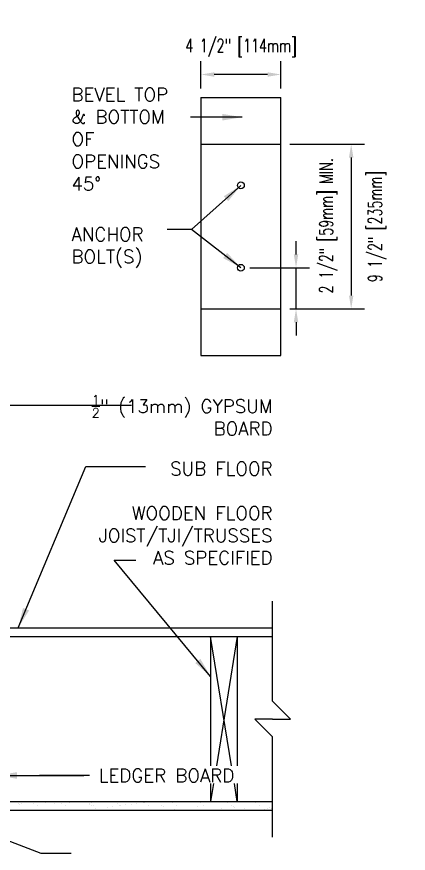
# Model space of a CAD drawing. Header units: inches. Extents: x 110.9 to 169.5, y -23.6 to 55.5.
# Drawn here: x 147.53 to 169.53, y 8.51 to 55.48 of the extents above; entities that cross this region are included whole.
import ezdxf
from ezdxf.enums import TextEntityAlignment as Align

# ---------------------------------------------------------------- set-up
doc = ezdxf.new("R2010")
doc.units = ezdxf.units.IN
doc.header["$LTSCALE"] = 0.5
doc.header["$MEASUREMENT"] = 0
for name, color, linetype in [('HATCH', 12, 'Continuous'), ('line25', 2, 'Continuous'), ('LINE9', 9, 'Continuous'), ('TEXT', 4, 'Continuous')]:
    doc.layers.add(name, color=color, linetype=linetype)
doc.styles.add('DIM', font='romans.shx', dxfattribs={"width": 0.7})
doc.styles.add('ROMANS', font='romans.shx', dxfattribs={"height": 1.125})
doc.dimstyles.new('ext_12', dxfattribs={"dimscale": 12, "dimtxt": 0.09375, "dimasz": 0.09375, "dimexe": 0.09375, "dimexo": 0.0625, "dimgap": 0.0625, "dimtad": 1, "dimdec": 1, "dimzin": 3, "dimdsep": 46, "dimlunit": 4, "dimtxsty": 'DIM', "dimcen": 0.09, "dimdle": 0.09375, "dimclrt": 4, "dimadec": 0, "dimazin": 0, "dimtfac": 1, "dimtdec": 1, "dimtmove": 2, "dimatfit": 3, "dimfxl": 1, "dimfrac": 2, "dimtolj": 1, "dimtzin": 0, "dimarcsym": 0})
doc.dimstyles.new('ext_8', dxfattribs={"dimscale": 8, "dimtxt": 0.09375, "dimasz": 0.09375, "dimexe": 0.09375, "dimexo": 0.0625, "dimgap": 0.0625, "dimtad": 1, "dimdec": 1, "dimzin": 3, "dimdsep": 46, "dimlunit": 4, "dimtxsty": 'DIM', "dimcen": 0.09, "dimdle": 0.09375, "dimclrt": 4, "dimadec": 0, "dimazin": 0, "dimtfac": 1, "dimtdec": 1, "dimtmove": 2, "dimatfit": 3, "dimfxl": 1, "dimfrac": 2, "dimtolj": 1, "dimtzin": 0, "dimarcsym": 0})

# ---------------------------------------------------------------- blocks, each defined once
blk = doc.blocks.new('*D1')
at = {"layer": 'Defpoints', "color": 0, "transparency": 16777216}
for p in [(160.125, 41.387), (163.22, 41.387), (162.375, 39.075)]:
    blk.add_point(p, dxfattribs=at)
at = {"layer": 'TEXT', "color": 0, "lineweight": -2, "transparency": 16777216}
for p, q in [((163.22, 42.137), (163.22, 42.887)), ((160.625, 41.387), (163.97, 41.387)), ((163.22, 39.075), (163.22, 41.387)), ((162.875, 39.075), (163.97, 39.075)), ((163.22, 38.325), (163.22, 37.575))]:
    blk.add_line(p, q, dxfattribs=at)
at = {"layer": 'TEXT', "color": 0, "transparency": 16777216}
for points in [[(163.095, 42.137), (163.345, 42.137), (163.22, 41.387)], [(163.095, 38.325), (163.345, 38.325), (163.22, 39.075)]]:
    blk.add_solid(points, dxfattribs=at)
at = {"layer": 'TEXT', "color": 4, "transparency": 16777216, "insert": (165.035, 43.745), "char_height": 0.75, "attachment_point": 5, "rotation": 90, "style": 'DIM'}
blk.add_mtext('\\A1;2 1/2" [59mm] MIN.', dxfattribs=at)
blk = doc.blocks.new('*D2')
at = {"layer": 'Defpoints', "color": 0, "transparency": 16777216}
for p in [(162.375, 48.325), (162.375, 39.075), (166.319, 39.075)]:
    blk.add_point(p, dxfattribs=at)
at = {"layer": 'TEXT', "color": 0, "lineweight": -2, "transparency": 16777216}
for p, q in [((162.875, 48.325), (167.069, 48.325)), ((166.319, 47.575), (166.319, 39.825)), ((162.875, 39.075), (167.069, 39.075))]:
    blk.add_line(p, q, dxfattribs=at)
at = {"layer": 'TEXT', "color": 0, "transparency": 16777216}
for points in [[(166.194, 47.575), (166.444, 47.575), (166.319, 48.325)], [(166.194, 39.825), (166.444, 39.825), (166.319, 39.075)]]:
    blk.add_solid(points, dxfattribs=at)
at = {"layer": 'TEXT', "color": 4, "transparency": 16777216, "insert": (167.782, 43.7), "char_height": 0.75, "attachment_point": 5, "rotation": 90, "style": 'DIM'}
blk.add_mtext('\\A1;9 1/2" [235mm]', dxfattribs=at)
blk = doc.blocks.new('*D3')
at = {"layer": 'Defpoints', "color": 0, "transparency": 16777216}
for p in [(157.875, 52.235), (157.875, 50.95), (162.375, 50.95)]:
    blk.add_point(p, dxfattribs=at)
at = {"layer": 'TEXT', "color": 0, "lineweight": -2, "transparency": 16777216}
for p, q in [((157.875, 51.45), (157.875, 52.985)), ((162.375, 51.45), (162.375, 52.985)), ((161.625, 52.235), (158.625, 52.235))]:
    blk.add_line(p, q, dxfattribs=at)
at = {"layer": 'TEXT', "color": 0, "transparency": 16777216}
for points in [[(158.625, 52.36), (158.625, 52.11), (157.875, 52.235)], [(161.625, 52.36), (161.625, 52.11), (162.375, 52.235)]]:
    blk.add_solid(points, dxfattribs=at)
at = {"layer": 'TEXT', "color": 4, "transparency": 16777216, "insert": (160.125, 53.735), "char_height": 0.75, "attachment_point": 5, "style": 'DIM'}
blk.add_mtext('\\A1;4 1/2" [114mm]', dxfattribs=at)

msp = doc.modelspace()

# ---------------------------------------------------------------- linework, layer by layer
at = {"layer": 'HATCH'}
for p, q in [((159.593, 13.423), (158.418, 20.673)), ((159.918, 20.673), (158.742, 13.423)), ((158.58, 12.423), (158.418, 11.423)), ((159.918, 11.423), (159.755, 12.423)), ((147.603, 11.327), (147.603, 11.327)), ((147.815, 11.289), (147.815, 11.289)), ((148.491, 11.323), (148.491, 11.323)), ((149.166, 11.337), (149.166, 11.337)), ((149.634, 11.283), (149.634, 11.283)), ((150.048, 11.326), (150.048, 11.326)), ((150.475, 11.354), (150.475, 11.354)), ((151.606, 11.329), (151.606, 11.329)), ((151.754, 11.348), (151.754, 11.348)), ((153.104, 11.396), (153.104, 11.396)), ((153.163, 11.331), (153.163, 11.331)), ((153.972, 11.275), (153.972, 11.275)), ((154.232, 11.309), (154.232, 11.309)), ((154.413, 11.413), (154.413, 11.413)), ((154.638, 11.363), (154.638, 11.363)), ((154.72, 11.334), (154.72, 11.334)), ((155.692, 11.407), (155.692, 11.407)), ((156.277, 11.337), (156.277, 11.337)), ((157.834, 11.34), (157.834, 11.34)), ((159.391, 11.343), (159.391, 11.343)), ((160.948, 11.346), (160.948, 11.346)), ((147.695, 11.243), (147.695, 11.243)), ((148.702, 11.189), (148.702, 11.189)), ((150.259, 11.191), (150.259, 11.191)), ((151.54, 10.955), (151.54, 10.955)), ((151.634, 11.266), (151.634, 11.266)), ((151.726, 11.181), (151.726, 11.181)), ((151.816, 11.194), (151.816, 11.194)), ((151.947, 11.009), (151.947, 11.009)), ((152.626, 11.098), (152.626, 11.098)), ((152.886, 11.132), (152.886, 11.132)), ((153.292, 11.186), (153.292, 11.186)), ((153.373, 11.197), (153.373, 11.197)), ((153.664, 11.222), (153.664, 11.222)), ((154.93, 11.2), (154.93, 11.2)), ((155.089, 10.944), (155.089, 10.944)), ((155.665, 11.205), (155.665, 11.205)), ((155.757, 11.12), (155.757, 11.12)), ((156.398, 10.961), (156.398, 10.961)), ((156.488, 11.203), (156.488, 11.203)), ((157.677, 10.955), (157.677, 10.955)), ((157.695, 11.16), (157.695, 11.16)), ((158.045, 11.206), (158.045, 11.206)), ((159.027, 11.004), (159.027, 11.004)), ((159.602, 11.208), (159.602, 11.208)), ((159.696, 11.143), (159.696, 11.143)), ((159.788, 11.059), (159.788, 11.059)), ((160.336, 11.02), (160.336, 11.02)), ((161.159, 11.211), (161.159, 11.211)), ((161.162, 10.927), (161.162, 10.927)), ((161.422, 10.961), (161.422, 10.961)), ((161.615, 11.014), (161.615, 11.014)), ((161.726, 11.099), (161.726, 11.099)), ((161.829, 11.015), (161.829, 11.015))]:
    msp.add_line(p, q, dxfattribs=at)
at = {"layer": 'line25'}
for p, q in [((144.918, 20.673), (161.901, 20.673)), ((158.418, 20.673), (158.418, 13.423)), ((159.918, 20.673), (159.918, 13.423)), ((158.418, 12.423), (158.418, 11.423)), ((159.918, 12.423), (159.918, 11.423)), ((144.918, 11.423), (161.901, 11.423))]:
    msp.add_line(p, q, dxfattribs=at)
at = {"layer": 'LINE9'}
for p, q in [((157.875, 50.95), (157.875, 36.45)), ((157.875, 50.95), (162.375, 50.95)), ((162.375, 36.45), (162.375, 50.95)), ((157.875, 48.325), (162.375, 48.325)), ((157.875, 39.075), (162.375, 39.075)), ((157.875, 36.45), (162.375, 36.45)), ((161.901, 17.048), (161.901, 22.673)), ((144.918, 21.173), (161.901, 21.173)), ((162.901, 16.048), (161.901, 17.048)), ((160.901, 16.048), (161.901, 15.048)), ((161.901, 16.048), (160.901, 16.048)), ((161.901, 16.048), (162.901, 16.048)), ((161.901, 9.423), (161.901, 15.048)), ((144.918, 10.923), (161.901, 10.923))]:
    msp.add_line(p, q, dxfattribs=at)
for centre in [(160.125, 46.012), (160.125, 41.387)]:
    msp.add_circle(centre, 0.188, dxfattribs=at)
at = {"layer": 'TEXT'}
msp.add_line((151.619, 12.878), (148.8, 12.878), dxfattribs=at)

# ---------------------------------------------------------------- texts
at = {"layer": 'TEXT', "style": 'ROMANS'}
msp.add_text(' LEDGER BOARD', height=0.75, dxfattribs=at).set_placement((151.619, 12.878), align=Align.MIDDLE_LEFT)
at = {"layer": 'TEXT', "char_height": 0.75, "style": 'ROMANS'}
for s, insert, width, attachment_point in [('BEVEL TOP & BOTTOM OF OPENINGS 45%%D', (150.603, 48.606), 6.67037, 4), ('ANCHOR BOLT(S)', (150.603, 42.511), 7.09953, 4), ('\\A1;{\\H0.7x;\\S1/2;\\H1.4286x;" }(13mm) GYPSUM BOARD', (161.901, 33.107), 11.05043, 6), ('SUB FLOOR\\P\\PWOODEN FLOOR JOIST/TJI/TRUSSES\\PAS SPECIFIED', (161.901, 27.603), 11.05043, 6)]:
    msp.add_mtext(s, dxfattribs=dict(at, insert=insert, width=width, attachment_point=attachment_point))

# ---------------------------------------------------------------- dimensions: what is measured, and where the dimension line sits
at = {"layer": 'TEXT'}
dim = msp.add_linear_dim(base=(157.875, 52.235), p1=(162.375, 50.95), p2=(157.875, 50.95), dimstyle='ext_8', dxfattribs=at)
dim.commit()
dim.dimension.update_dxf_attribs({"geometry": '*D3', "text_midpoint": (160.125, 53.735), "dimtype": 160})
dim = msp.add_linear_dim(base=(166.319144649, 39.074510963), p1=(162.375384853, 48.324510963), p2=(162.375384853, 39.074510963), angle=90, dimstyle='ext_8', dxfattribs=at)
dim.commit()
dim.dimension.update_dxf_attribs({"geometry": '*D2', "text_midpoint": (167.782305445, 43.699510963), "dimtype": 160})
dim = msp.add_linear_dim(base=(163.22, 41.387), p1=(162.375, 39.075), p2=(160.125, 41.387), angle=90, text='<> MIN.', dimstyle='ext_8', dxfattribs=at)
dim.commit()
dim.dimension.update_dxf_attribs({"geometry": '*D1', "text_midpoint": (165.035, 43.745), "dimtype": 160})

# ---------------------------------------------------------------- leaders
msp.add_leader([(160.199, 49.838), (157.297, 49.838)], dimstyle='ext_12', dxfattribs=at)
for points in [[(160.125, 46.012), (157.352, 43.535), (155.982, 43.535)], [(160.125, 41.387), (157.352, 43.535)], [(145.418, 33.673), (153.981, 33.673)], [(147.614, 21.173), (151.405, 30.218), (154.762, 30.218)], [(158.418, 18.44), (153.006, 24.975), (154.214, 24.975)], [(146.418, 12.878), (151.289, 12.878)], [(143.905, 10.411), (148.89, 8.51), (150.58, 8.51)]]:
    msp.add_leader(points, dimstyle='ext_12', override={"dimgap": 0.0625, "dimtad": 0}, dxfattribs=at)

doc.saveas('drawing.dxf')
